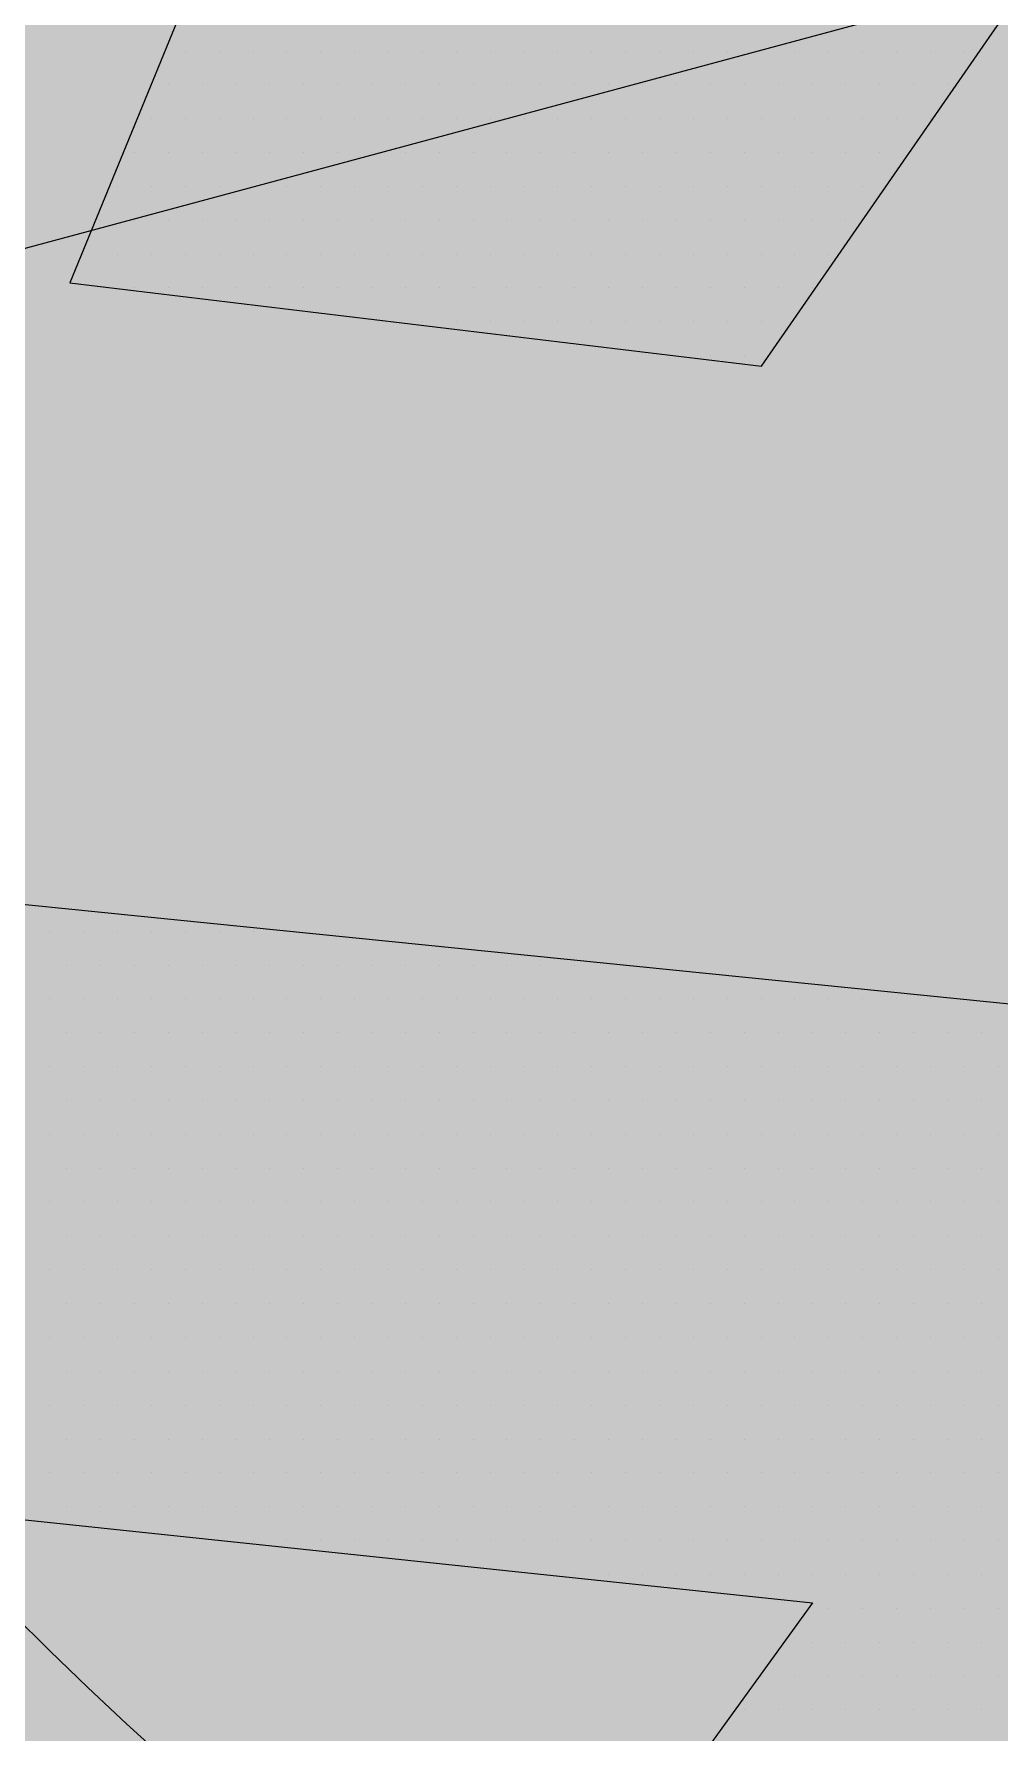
# Paper-space layout 'Layout1' of a CAD drawing. Extents: x -43 to 2298, y -18 to 768.
# Drawn here: x 135.683 to 137.251, y 257.531 to 260.292 of the extents above; entities that cross this region are included whole.
import ezdxf

# ---------------------------------------------------------------- set-up
doc = ezdxf.new("R2010")
doc.units = 0
doc.header["$LTSCALE"] = 2
doc.linetypes.add('CACHEX2', pattern=[0.75, 0.5, -0.25])
doc.layers.add('CARTOUCHE', color=7, linetype='Continuous')
doc.layers.add('LOGO', color=7, linetype='Continuous')

# ---------------------------------------------------------------- blocks, each defined once
blk = doc.blocks.new('A$C715108E3')
at = {"layer": 'LOGO', "color": 131}
for p, q in [((-16.8185, -16.2673), (-16.8185, -16.2673)), ((-16.7626, -16.2673), (-16.7626, -16.2673)), ((-16.6712, -16.2673), (-16.6712, -16.2673)), ((-16.5793, -16.2673), (-16.5793, -16.2673)), ((-16.4873, -16.2673), (-16.4873, -16.2673)), ((-16.3953, -16.2673), (-16.3953, -16.2673)), ((-16.304, -16.2673), (-16.304, -16.2673)), ((-16.212, -16.2673), (-16.212, -16.2673)), ((-16.1203, -16.2673), (-16.1203, -16.2673)), ((-16.0287, -16.2673), (-16.0287, -16.2673)), ((-15.9369, -16.2673), (-15.9369, -16.2673)), ((-15.845, -16.2673), (-15.845, -16.2673)), ((-15.754, -16.2673), (-15.754, -16.2673)), ((-15.6619, -16.2673), (-15.6619, -16.2673)), ((-15.5699, -16.2673), (-15.5699, -16.2673)), ((-15.4786, -16.2673), (-15.4786, -16.2673)), ((-15.3866, -16.2673), (-15.3866, -16.2673)), ((-15.2948, -16.2673), (-15.2948, -16.2673)), ((-15.203, -16.2673), (-15.203, -16.2673)), ((-15.1117, -16.2673), (-15.1117, -16.2673)), ((-15.0197, -16.2673), (-15.0197, -16.2673)), ((-14.9278, -16.2673), (-14.9278, -16.2673)), ((-14.8364, -16.2673), (-14.8364, -16.2673)), ((-14.7444, -16.2673), (-14.7444, -16.2673)), ((-14.6527, -16.2673), (-14.6527, -16.2673)), ((-16.8559, -16.3587), (-16.8559, -16.3587)), ((-16.8087, -16.3587), (-16.8087, -16.3587)), ((-16.7169, -16.3587), (-16.7169, -16.3587)), ((-16.6249, -16.3587), (-16.6249, -16.3587)), ((-16.5336, -16.3587), (-16.5336, -16.3587)), ((-16.4418, -16.3587), (-16.4418, -16.3587)), ((-16.3497, -16.3587), (-16.3497, -16.3587)), ((-16.2577, -16.3587), (-16.2577, -16.3587)), ((-16.1666, -16.3587), (-16.1666, -16.3587)), ((-16.0744, -16.3587), (-16.0744, -16.3587)), ((-15.9828, -16.3587), (-15.9828, -16.3587)), ((-15.8915, -16.3587), (-15.8915, -16.3587)), ((-15.7995, -16.3587), (-15.7995, -16.3587)), ((-15.7075, -16.3587), (-15.7075, -16.3587)), ((-15.616, -16.3587), (-15.616, -16.3587)), ((-15.5242, -16.3587), (-15.5242, -16.3587)), ((-15.4324, -16.3587), (-15.4324, -16.3587)), ((-15.3409, -16.3587), (-15.3409, -16.3587)), ((-15.2491, -16.3587), (-15.2491, -16.3587)), ((-15.1572, -16.3587), (-15.1572, -16.3587)), ((-15.0652, -16.3587), (-15.0652, -16.3587)), ((-14.9739, -16.3587), (-14.9739, -16.3587)), ((-14.8819, -16.3587), (-14.8819, -16.3587)), ((-14.7903, -16.3587), (-14.7903, -16.3587)), ((-14.6988, -16.3587), (-14.6988, -16.3587)), ((-16.8936, -16.45), (-16.8936, -16.45)), ((-16.8544, -16.45), (-16.8544, -16.45)), ((-16.7626, -16.45), (-16.7626, -16.45)), ((-16.6712, -16.45), (-16.6712, -16.45)), ((-16.5793, -16.45), (-16.5793, -16.45)), ((-16.4873, -16.45), (-16.4873, -16.45)), ((-16.3953, -16.45), (-16.3953, -16.45)), ((-16.304, -16.45), (-16.304, -16.45)), ((-16.212, -16.45), (-16.212, -16.45)), ((-16.1203, -16.45), (-16.1203, -16.45)), ((-16.0287, -16.45), (-16.0287, -16.45)), ((-15.9369, -16.45), (-15.9369, -16.45)), ((-15.845, -16.45), (-15.845, -16.45)), ((-15.754, -16.45), (-15.754, -16.45)), ((-15.6619, -16.45), (-15.6619, -16.45)), ((-15.5699, -16.45), (-15.5699, -16.45)), ((-15.4786, -16.45), (-15.4786, -16.45)), ((-15.3866, -16.45), (-15.3866, -16.45)), ((-15.2948, -16.45), (-15.2948, -16.45)), ((-15.203, -16.45), (-15.203, -16.45)), ((-15.1117, -16.45), (-15.1117, -16.45)), ((-15.0197, -16.45), (-15.0197, -16.45)), ((-14.9278, -16.45), (-14.9278, -16.45)), ((-14.8364, -16.45), (-14.8364, -16.45)), ((-14.7444, -16.45), (-14.7444, -16.45)), ((-16.9313, -16.5424), (-16.9313, -16.5424)), ((-16.9002, -16.5424), (-16.9002, -16.5424)), ((-16.8087, -16.5424), (-16.8087, -16.5424)), ((-16.7169, -16.5424), (-16.7169, -16.5424)), ((-16.6249, -16.5424), (-16.6249, -16.5424)), ((-16.5336, -16.5424), (-16.5336, -16.5424)), ((-16.4418, -16.5424), (-16.4418, -16.5424)), ((-16.3497, -16.5424), (-16.3497, -16.5424)), ((-16.2577, -16.5424), (-16.2577, -16.5424)), ((-16.1666, -16.5424), (-16.1666, -16.5424)), ((-16.0744, -16.5424), (-16.0744, -16.5424)), ((-15.9828, -16.5424), (-15.9828, -16.5424)), ((-15.8915, -16.5424), (-15.8915, -16.5424)), ((-15.7995, -16.5424), (-15.7995, -16.5424)), ((-15.7075, -16.5424), (-15.7075, -16.5424)), ((-15.616, -16.5424), (-15.616, -16.5424)), ((-15.5242, -16.5424), (-15.5242, -16.5424)), ((-15.4324, -16.5424), (-15.4324, -16.5424)), ((-15.3409, -16.5424), (-15.3409, -16.5424)), ((-15.2491, -16.5424), (-15.2491, -16.5424)), ((-15.1572, -16.5424), (-15.1572, -16.5424)), ((-15.0652, -16.5424), (-15.0652, -16.5424)), ((-14.9739, -16.5424), (-14.9739, -16.5424)), ((-14.8819, -16.5424), (-14.8819, -16.5424)), ((-16.9691, -16.6339), (-16.9691, -16.6339)), ((-16.9463, -16.6339), (-16.9463, -16.6339)), ((-16.8544, -16.6339), (-16.8544, -16.6339)), ((-16.7626, -16.6339), (-16.7626, -16.6339)), ((-16.6712, -16.6339), (-16.6712, -16.6339)), ((-16.5793, -16.6339), (-16.5793, -16.6339)), ((-16.4873, -16.6339), (-16.4873, -16.6339)), ((-16.3953, -16.6339), (-16.3953, -16.6339)), ((-16.304, -16.6339), (-16.304, -16.6339)), ((-16.212, -16.6339), (-16.212, -16.6339)), ((-16.1203, -16.6339), (-16.1203, -16.6339)), ((-16.0287, -16.6339), (-16.0287, -16.6339)), ((-15.9369, -16.6339), (-15.9369, -16.6339)), ((-15.845, -16.6339), (-15.845, -16.6339)), ((-15.754, -16.6339), (-15.754, -16.6339)), ((-15.6619, -16.6339), (-15.6619, -16.6339)), ((-15.5699, -16.6339), (-15.5699, -16.6339)), ((-15.4786, -16.6339), (-15.4786, -16.6339)), ((-15.3866, -16.6339), (-15.3866, -16.6339)), ((-15.2948, -16.6339), (-15.2948, -16.6339)), ((-15.203, -16.6339), (-15.203, -16.6339)), ((-15.1117, -16.6339), (-15.1117, -16.6339)), ((-15.0197, -16.6339), (-15.0197, -16.6339)), ((-14.9278, -16.6339), (-14.9278, -16.6339)), ((-17.0068, -16.7251), (-17.0068, -16.7251)), ((-16.992, -16.7251), (-16.992, -16.7251)), ((-16.9002, -16.7251), (-16.9002, -16.7251)), ((-16.8087, -16.7251), (-16.8087, -16.7251)), ((-16.7169, -16.7251), (-16.7169, -16.7251)), ((-16.6249, -16.7251), (-16.6249, -16.7251)), ((-16.5336, -16.7251), (-16.5336, -16.7251)), ((-16.4418, -16.7251), (-16.4418, -16.7251)), ((-16.3497, -16.7251), (-16.3497, -16.7251)), ((-16.2577, -16.7251), (-16.2577, -16.7251)), ((-16.1666, -16.7251), (-16.1666, -16.7251)), ((-16.0744, -16.7251), (-16.0744, -16.7251)), ((-15.9828, -16.7251), (-15.9828, -16.7251)), ((-15.8915, -16.7251), (-15.8915, -16.7251)), ((-15.7995, -16.7251), (-15.7995, -16.7251)), ((-15.7075, -16.7251), (-15.7075, -16.7251)), ((-15.616, -16.7251), (-15.616, -16.7251)), ((-15.5242, -16.7251), (-15.5242, -16.7251)), ((-15.4324, -16.7251), (-15.4324, -16.7251)), ((-15.3409, -16.7251), (-15.3409, -16.7251)), ((-15.2491, -16.7251), (-15.2491, -16.7251)), ((-15.1572, -16.7251), (-15.1572, -16.7251)), ((-15.0652, -16.7251), (-15.0652, -16.7251)), ((-14.9739, -16.7251), (-14.9739, -16.7251)), ((-17.0441, -16.8175), (-17.0441, -16.8175)), ((-17.0377, -16.8175), (-17.0377, -16.8175)), ((-16.9463, -16.8175), (-16.9463, -16.8175)), ((-16.8544, -16.8175), (-16.8544, -16.8175)), ((-16.7626, -16.8175), (-16.7626, -16.8175)), ((-16.6712, -16.8175), (-16.6712, -16.8175)), ((-16.5793, -16.8175), (-16.5793, -16.8175)), ((-16.4873, -16.8175), (-16.4873, -16.8175)), ((-16.3953, -16.8175), (-16.3953, -16.8175)), ((-16.304, -16.8175), (-16.304, -16.8175)), ((-16.212, -16.8175), (-16.212, -16.8175)), ((-16.1203, -16.8175), (-16.1203, -16.8175)), ((-16.0287, -16.8175), (-16.0287, -16.8175)), ((-15.9369, -16.8175), (-15.9369, -16.8175)), ((-15.845, -16.8175), (-15.845, -16.8175)), ((-15.754, -16.8175), (-15.754, -16.8175)), ((-15.6619, -16.8175), (-15.6619, -16.8175)), ((-15.5699, -16.8175), (-15.5699, -16.8175)), ((-15.4786, -16.8175), (-15.4786, -16.8175)), ((-15.3866, -16.8175), (-15.3866, -16.8175)), ((-15.2948, -16.8175), (-15.2948, -16.8175)), ((-15.203, -16.8175), (-15.203, -16.8175)), ((-15.1117, -16.8175), (-15.1117, -16.8175)), ((-15.0197, -16.8175), (-15.0197, -16.8175)), ((-16.9579, -16.909), (-16.9579, -16.909)), ((-16.9002, -16.909), (-16.9002, -16.909)), ((-16.8087, -16.909), (-16.8087, -16.909)), ((-16.7169, -16.909), (-16.7169, -16.909)), ((-16.6249, -16.909), (-16.6249, -16.909)), ((-16.5336, -16.909), (-16.5336, -16.909)), ((-16.4418, -16.909), (-16.4418, -16.909)), ((-16.3497, -16.909), (-16.3497, -16.909)), ((-16.2577, -16.909), (-16.2577, -16.909)), ((-16.1666, -16.909), (-16.1666, -16.909)), ((-16.0744, -16.909), (-16.0744, -16.909)), ((-15.9828, -16.909), (-15.9828, -16.909)), ((-15.8915, -16.909), (-15.8915, -16.909)), ((-15.7995, -16.909), (-15.7995, -16.909)), ((-15.7075, -16.909), (-15.7075, -16.909)), ((-15.616, -16.909), (-15.616, -16.909)), ((-15.5242, -16.909), (-15.5242, -16.909)), ((-15.4324, -16.909), (-15.4324, -16.909)), ((-15.3409, -16.909), (-15.3409, -16.909)), ((-15.2491, -16.909), (-15.2491, -16.909)), ((-15.1572, -16.909), (-15.1572, -16.909)), ((-15.0652, -16.909), (-15.0652, -16.909)), ((-16.1981, -17.0003), (-16.1981, -17.0003)), ((-16.1203, -17.0003), (-16.1203, -17.0003)), ((-16.0287, -17.0003), (-16.0287, -17.0003)), ((-15.9369, -17.0003), (-15.9369, -17.0003)), ((-15.845, -17.0003), (-15.845, -17.0003)), ((-15.754, -17.0003), (-15.754, -17.0003)), ((-15.6619, -17.0003), (-15.6619, -17.0003)), ((-15.5699, -17.0003), (-15.5699, -17.0003)), ((-15.4786, -17.0003), (-15.4786, -17.0003)), ((-15.3866, -17.0003), (-15.3866, -17.0003)), ((-15.2948, -17.0003), (-15.2948, -17.0003)), ((-15.203, -17.0003), (-15.203, -17.0003)), ((-15.4383, -17.0928), (-15.4383, -17.0928)), ((-15.4324, -17.0928), (-15.4324, -17.0928)), ((-15.3409, -17.0928), (-15.3409, -17.0928)), ((-15.2491, -17.0928), (-15.2491, -17.0928)), ((-17.1296, -18.6525), (-17.1296, -18.6525)), ((-17.0377, -18.6525), (-17.0377, -18.6525)), ((-16.9463, -18.6525), (-16.9463, -18.6525)), ((-16.8544, -18.6525), (-16.8544, -18.6525)), ((-16.7626, -18.6525), (-16.7626, -18.6525)), ((-16.6712, -18.6525), (-16.6712, -18.6525)), ((-16.5793, -18.6525), (-16.5793, -18.6525)), ((-17.0838, -18.7438), (-17.0838, -18.7438)), ((-16.992, -18.7438), (-16.992, -18.7438)), ((-16.9002, -18.7438), (-16.9002, -18.7438)), ((-16.8087, -18.7438), (-16.8087, -18.7438)), ((-16.7169, -18.7438), (-16.7169, -18.7438)), ((-16.6249, -18.7438), (-16.6249, -18.7438)), ((-16.5336, -18.7438), (-16.5336, -18.7438)), ((-16.4418, -18.7438), (-16.4418, -18.7438)), ((-16.3497, -18.7438), (-16.3497, -18.7438)), ((-16.2577, -18.7438), (-16.2577, -18.7438)), ((-16.1666, -18.7438), (-16.1666, -18.7438)), ((-16.0744, -18.7438), (-16.0744, -18.7438)), ((-15.9828, -18.7438), (-15.9828, -18.7438)), ((-15.8915, -18.7438), (-15.8915, -18.7438)), ((-15.7995, -18.7438), (-15.7995, -18.7438)), ((-15.7075, -18.7438), (-15.7075, -18.7438)), ((-15.616, -18.7438), (-15.616, -18.7438)), ((-17.1296, -18.835), (-17.1296, -18.835)), ((-17.0377, -18.835), (-17.0377, -18.835)), ((-16.9463, -18.835), (-16.9463, -18.835)), ((-16.8544, -18.835), (-16.8544, -18.835)), ((-16.7626, -18.835), (-16.7626, -18.835)), ((-16.6712, -18.835), (-16.6712, -18.835)), ((-16.5793, -18.835), (-16.5793, -18.835)), ((-16.4873, -18.835), (-16.4873, -18.835)), ((-16.3953, -18.835), (-16.3953, -18.835)), ((-16.304, -18.835), (-16.304, -18.835)), ((-16.212, -18.835), (-16.212, -18.835)), ((-16.1203, -18.835), (-16.1203, -18.835)), ((-16.0287, -18.835), (-16.0287, -18.835)), ((-15.9369, -18.835), (-15.9369, -18.835)), ((-15.845, -18.835), (-15.845, -18.835)), ((-15.754, -18.835), (-15.754, -18.835)), ((-15.6619, -18.835), (-15.6619, -18.835)), ((-15.5699, -18.835), (-15.5699, -18.835)), ((-15.4786, -18.835), (-15.4786, -18.835)), ((-15.3866, -18.835), (-15.3866, -18.835)), ((-15.2948, -18.835), (-15.2948, -18.835)), ((-15.203, -18.835), (-15.203, -18.835)), ((-15.1117, -18.835), (-15.1117, -18.835)), ((-15.0197, -18.835), (-15.0197, -18.835)), ((-14.9278, -18.835), (-14.9278, -18.835)), ((-14.8364, -18.835), (-14.8364, -18.835)), ((-14.7444, -18.835), (-14.7444, -18.835)), ((-17.0838, -18.9276), (-17.0838, -18.9276)), ((-16.992, -18.9276), (-16.992, -18.9276)), ((-16.9002, -18.9276), (-16.9002, -18.9276)), ((-16.8087, -18.9276), (-16.8087, -18.9276)), ((-16.7169, -18.9276), (-16.7169, -18.9276)), ((-16.6249, -18.9276), (-16.6249, -18.9276)), ((-16.5336, -18.9276), (-16.5336, -18.9276)), ((-16.4418, -18.9276), (-16.4418, -18.9276)), ((-16.3497, -18.9276), (-16.3497, -18.9276)), ((-16.2577, -18.9276), (-16.2577, -18.9276)), ((-16.1666, -18.9276), (-16.1666, -18.9276)), ((-16.0744, -18.9276), (-16.0744, -18.9276)), ((-15.9828, -18.9276), (-15.9828, -18.9276)), ((-15.8915, -18.9276), (-15.8915, -18.9276)), ((-15.7995, -18.9276), (-15.7995, -18.9276)), ((-15.7075, -18.9276), (-15.7075, -18.9276)), ((-15.616, -18.9276), (-15.616, -18.9276)), ((-15.5242, -18.9276), (-15.5242, -18.9276)), ((-15.4324, -18.9276), (-15.4324, -18.9276)), ((-15.3409, -18.9276), (-15.3409, -18.9276)), ((-15.2491, -18.9276), (-15.2491, -18.9276)), ((-15.1572, -18.9276), (-15.1572, -18.9276)), ((-15.0652, -18.9276), (-15.0652, -18.9276)), ((-14.9739, -18.9276), (-14.9739, -18.9276)), ((-14.8819, -18.9276), (-14.8819, -18.9276)), ((-14.7903, -18.9276), (-14.7903, -18.9276)), ((-14.6988, -18.9276), (-14.6988, -18.9276)), ((-14.607, -18.9276), (-14.607, -18.9276)), ((-17.1296, -19.0189), (-17.1296, -19.0189)), ((-17.0377, -19.0189), (-17.0377, -19.0189)), ((-16.9463, -19.0189), (-16.9463, -19.0189)), ((-16.8544, -19.0189), (-16.8544, -19.0189)), ((-16.7626, -19.0189), (-16.7626, -19.0189)), ((-16.6712, -19.0189), (-16.6712, -19.0189)), ((-16.5793, -19.0189), (-16.5793, -19.0189)), ((-16.4873, -19.0189), (-16.4873, -19.0189)), ((-16.3953, -19.0189), (-16.3953, -19.0189)), ((-16.304, -19.0189), (-16.304, -19.0189)), ((-16.212, -19.0189), (-16.212, -19.0189)), ((-16.1203, -19.0189), (-16.1203, -19.0189)), ((-16.0287, -19.0189), (-16.0287, -19.0189)), ((-15.9369, -19.0189), (-15.9369, -19.0189)), ((-15.845, -19.0189), (-15.845, -19.0189)), ((-15.754, -19.0189), (-15.754, -19.0189)), ((-15.6619, -19.0189), (-15.6619, -19.0189)), ((-15.5699, -19.0189), (-15.5699, -19.0189)), ((-15.4786, -19.0189), (-15.4786, -19.0189)), ((-15.3866, -19.0189), (-15.3866, -19.0189)), ((-15.2948, -19.0189), (-15.2948, -19.0189)), ((-15.203, -19.0189), (-15.203, -19.0189)), ((-15.1117, -19.0189), (-15.1117, -19.0189)), ((-15.0197, -19.0189), (-15.0197, -19.0189)), ((-14.9278, -19.0189), (-14.9278, -19.0189)), ((-14.8364, -19.0189), (-14.8364, -19.0189)), ((-14.7444, -19.0189), (-14.7444, -19.0189)), ((-14.6527, -19.0189), (-14.6527, -19.0189)), ((-14.5611, -19.0189), (-14.5611, -19.0189)), ((-17.0838, -19.1101), (-17.0838, -19.1101)), ((-16.992, -19.1101), (-16.992, -19.1101)), ((-16.9002, -19.1101), (-16.9002, -19.1101)), ((-16.8087, -19.1101), (-16.8087, -19.1101)), ((-16.7169, -19.1101), (-16.7169, -19.1101)), ((-16.6249, -19.1101), (-16.6249, -19.1101)), ((-16.5336, -19.1101), (-16.5336, -19.1101)), ((-16.4418, -19.1101), (-16.4418, -19.1101)), ((-16.3497, -19.1101), (-16.3497, -19.1101)), ((-16.2577, -19.1101), (-16.2577, -19.1101)), ((-16.1666, -19.1101), (-16.1666, -19.1101)), ((-16.0744, -19.1101), (-16.0744, -19.1101)), ((-15.9828, -19.1101), (-15.9828, -19.1101)), ((-15.8915, -19.1101), (-15.8915, -19.1101)), ((-15.7995, -19.1101), (-15.7995, -19.1101)), ((-15.7075, -19.1101), (-15.7075, -19.1101)), ((-15.616, -19.1101), (-15.616, -19.1101)), ((-15.5242, -19.1101), (-15.5242, -19.1101)), ((-15.4324, -19.1101), (-15.4324, -19.1101)), ((-15.3409, -19.1101), (-15.3409, -19.1101)), ((-15.2491, -19.1101), (-15.2491, -19.1101)), ((-15.1572, -19.1101), (-15.1572, -19.1101)), ((-15.0652, -19.1101), (-15.0652, -19.1101)), ((-14.9739, -19.1101), (-14.9739, -19.1101)), ((-14.8819, -19.1101), (-14.8819, -19.1101)), ((-14.7903, -19.1101), (-14.7903, -19.1101)), ((-14.6988, -19.1101), (-14.6988, -19.1101)), ((-14.607, -19.1101), (-14.607, -19.1101)), ((-17.1296, -19.2027), (-17.1296, -19.2027)), ((-17.0377, -19.2027), (-17.0377, -19.2027)), ((-16.9463, -19.2027), (-16.9463, -19.2027)), ((-16.8544, -19.2027), (-16.8544, -19.2027)), ((-16.7626, -19.2027), (-16.7626, -19.2027)), ((-16.6712, -19.2027), (-16.6712, -19.2027)), ((-16.5793, -19.2027), (-16.5793, -19.2027)), ((-16.4873, -19.2027), (-16.4873, -19.2027)), ((-16.3953, -19.2027), (-16.3953, -19.2027)), ((-16.304, -19.2027), (-16.304, -19.2027)), ((-16.212, -19.2027), (-16.212, -19.2027)), ((-16.1203, -19.2027), (-16.1203, -19.2027)), ((-16.0287, -19.2027), (-16.0287, -19.2027)), ((-15.9369, -19.2027), (-15.9369, -19.2027)), ((-15.845, -19.2027), (-15.845, -19.2027)), ((-15.754, -19.2027), (-15.754, -19.2027)), ((-15.6619, -19.2027), (-15.6619, -19.2027)), ((-15.5699, -19.2027), (-15.5699, -19.2027)), ((-15.4786, -19.2027), (-15.4786, -19.2027)), ((-15.3866, -19.2027), (-15.3866, -19.2027)), ((-15.2948, -19.2027), (-15.2948, -19.2027)), ((-15.203, -19.2027), (-15.203, -19.2027)), ((-15.1117, -19.2027), (-15.1117, -19.2027)), ((-15.0197, -19.2027), (-15.0197, -19.2027)), ((-14.9278, -19.2027), (-14.9278, -19.2027)), ((-14.8364, -19.2027), (-14.8364, -19.2027)), ((-14.7444, -19.2027), (-14.7444, -19.2027)), ((-14.6527, -19.2027), (-14.6527, -19.2027)), ((-14.5611, -19.2027), (-14.5611, -19.2027)), ((-17.0838, -19.294), (-17.0838, -19.294)), ((-16.992, -19.294), (-16.992, -19.294)), ((-16.9002, -19.294), (-16.9002, -19.294)), ((-16.8087, -19.294), (-16.8087, -19.294)), ((-16.7169, -19.294), (-16.7169, -19.294)), ((-16.6249, -19.294), (-16.6249, -19.294)), ((-16.5336, -19.294), (-16.5336, -19.294)), ((-16.4418, -19.294), (-16.4418, -19.294)), ((-16.3497, -19.294), (-16.3497, -19.294)), ((-16.2577, -19.294), (-16.2577, -19.294)), ((-16.1666, -19.294), (-16.1666, -19.294)), ((-16.0744, -19.294), (-16.0744, -19.294)), ((-15.9828, -19.294), (-15.9828, -19.294)), ((-15.8915, -19.294), (-15.8915, -19.294)), ((-15.7995, -19.294), (-15.7995, -19.294)), ((-15.7075, -19.294), (-15.7075, -19.294)), ((-15.616, -19.294), (-15.616, -19.294)), ((-15.5242, -19.294), (-15.5242, -19.294)), ((-15.4324, -19.294), (-15.4324, -19.294)), ((-15.3409, -19.294), (-15.3409, -19.294)), ((-15.2491, -19.294), (-15.2491, -19.294)), ((-15.1572, -19.294), (-15.1572, -19.294)), ((-15.0652, -19.294), (-15.0652, -19.294)), ((-14.9739, -19.294), (-14.9739, -19.294)), ((-14.8819, -19.294), (-14.8819, -19.294)), ((-14.7903, -19.294), (-14.7903, -19.294)), ((-14.6988, -19.294), (-14.6988, -19.294)), ((-14.607, -19.294), (-14.607, -19.294)), ((-17.1296, -19.3855), (-17.1296, -19.3855)), ((-17.0377, -19.3855), (-17.0377, -19.3855)), ((-16.9463, -19.3855), (-16.9463, -19.3855)), ((-16.8544, -19.3855), (-16.8544, -19.3855)), ((-16.7626, -19.3855), (-16.7626, -19.3855)), ((-16.6712, -19.3855), (-16.6712, -19.3855)), ((-16.5793, -19.3855), (-16.5793, -19.3855)), ((-16.4873, -19.3855), (-16.4873, -19.3855)), ((-16.3953, -19.3855), (-16.3953, -19.3855)), ((-16.304, -19.3855), (-16.304, -19.3855)), ((-16.212, -19.3855), (-16.212, -19.3855)), ((-16.1203, -19.3855), (-16.1203, -19.3855)), ((-16.0287, -19.3855), (-16.0287, -19.3855)), ((-15.9369, -19.3855), (-15.9369, -19.3855)), ((-15.845, -19.3855), (-15.845, -19.3855)), ((-15.754, -19.3855), (-15.754, -19.3855)), ((-15.6619, -19.3855), (-15.6619, -19.3855)), ((-15.5699, -19.3855), (-15.5699, -19.3855)), ((-15.4786, -19.3855), (-15.4786, -19.3855)), ((-15.3866, -19.3855), (-15.3866, -19.3855)), ((-15.2948, -19.3855), (-15.2948, -19.3855)), ((-15.203, -19.3855), (-15.203, -19.3855)), ((-15.1117, -19.3855), (-15.1117, -19.3855)), ((-15.0197, -19.3855), (-15.0197, -19.3855)), ((-14.9278, -19.3855), (-14.9278, -19.3855)), ((-14.8364, -19.3855), (-14.8364, -19.3855)), ((-14.7444, -19.3855), (-14.7444, -19.3855)), ((-14.6527, -19.3855), (-14.6527, -19.3855)), ((-14.5611, -19.3855), (-14.5611, -19.3855)), ((-17.0838, -19.4779), (-17.0838, -19.4779)), ((-16.992, -19.4779), (-16.992, -19.4779)), ((-16.9002, -19.4779), (-16.9002, -19.4779)), ((-16.8087, -19.4779), (-16.8087, -19.4779)), ((-16.7169, -19.4779), (-16.7169, -19.4779)), ((-16.6249, -19.4779), (-16.6249, -19.4779)), ((-16.5336, -19.4779), (-16.5336, -19.4779)), ((-16.4418, -19.4779), (-16.4418, -19.4779)), ((-16.3497, -19.4779), (-16.3497, -19.4779)), ((-16.2577, -19.4779), (-16.2577, -19.4779)), ((-16.1666, -19.4779), (-16.1666, -19.4779)), ((-16.0744, -19.4779), (-16.0744, -19.4779)), ((-15.9828, -19.4779), (-15.9828, -19.4779)), ((-15.8915, -19.4779), (-15.8915, -19.4779)), ((-15.7995, -19.4779), (-15.7995, -19.4779)), ((-15.7075, -19.4779), (-15.7075, -19.4779)), ((-15.616, -19.4779), (-15.616, -19.4779)), ((-15.5242, -19.4779), (-15.5242, -19.4779)), ((-15.4324, -19.4779), (-15.4324, -19.4779)), ((-15.3409, -19.4779), (-15.3409, -19.4779)), ((-15.2491, -19.4779), (-15.2491, -19.4779)), ((-15.1572, -19.4779), (-15.1572, -19.4779)), ((-15.0652, -19.4779), (-15.0652, -19.4779)), ((-14.9739, -19.4779), (-14.9739, -19.4779)), ((-14.8819, -19.4779), (-14.8819, -19.4779)), ((-14.7903, -19.4779), (-14.7903, -19.4779)), ((-14.6988, -19.4779), (-14.6988, -19.4779)), ((-14.607, -19.4779), (-14.607, -19.4779)), ((-17.1296, -19.5693), (-17.1296, -19.5693)), ((-17.0377, -19.5693), (-17.0377, -19.5693)), ((-16.9463, -19.5693), (-16.9463, -19.5693)), ((-16.8544, -19.5693), (-16.8544, -19.5693)), ((-16.7626, -19.5693), (-16.7626, -19.5693)), ((-16.6712, -19.5693), (-16.6712, -19.5693)), ((-16.5793, -19.5693), (-16.5793, -19.5693)), ((-16.4873, -19.5693), (-16.4873, -19.5693)), ((-16.3953, -19.5693), (-16.3953, -19.5693)), ((-16.304, -19.5693), (-16.304, -19.5693)), ((-16.212, -19.5693), (-16.212, -19.5693)), ((-16.1203, -19.5693), (-16.1203, -19.5693)), ((-16.0287, -19.5693), (-16.0287, -19.5693)), ((-15.9369, -19.5693), (-15.9369, -19.5693)), ((-15.845, -19.5693), (-15.845, -19.5693)), ((-15.754, -19.5693), (-15.754, -19.5693)), ((-15.6619, -19.5693), (-15.6619, -19.5693)), ((-15.5699, -19.5693), (-15.5699, -19.5693)), ((-15.4786, -19.5693), (-15.4786, -19.5693)), ((-15.3866, -19.5693), (-15.3866, -19.5693)), ((-15.2948, -19.5693), (-15.2948, -19.5693)), ((-15.203, -19.5693), (-15.203, -19.5693)), ((-15.1117, -19.5693), (-15.1117, -19.5693)), ((-15.0197, -19.5693), (-15.0197, -19.5693)), ((-14.9278, -19.5693), (-14.9278, -19.5693)), ((-14.8364, -19.5693), (-14.8364, -19.5693)), ((-14.7444, -19.5693), (-14.7444, -19.5693)), ((-14.6527, -19.5693), (-14.6527, -19.5693)), ((-14.5611, -19.5693), (-14.5611, -19.5693)), ((-17.0838, -19.6606), (-17.0838, -19.6606)), ((-16.992, -19.6606), (-16.992, -19.6606)), ((-16.9002, -19.6606), (-16.9002, -19.6606)), ((-16.8087, -19.6606), (-16.8087, -19.6606)), ((-16.7169, -19.6606), (-16.7169, -19.6606)), ((-16.6249, -19.6606), (-16.6249, -19.6606)), ((-16.5336, -19.6606), (-16.5336, -19.6606)), ((-16.4418, -19.6606), (-16.4418, -19.6606)), ((-16.3497, -19.6606), (-16.3497, -19.6606)), ((-16.2577, -19.6606), (-16.2577, -19.6606)), ((-16.1666, -19.6606), (-16.1666, -19.6606)), ((-16.0744, -19.6606), (-16.0744, -19.6606)), ((-15.9828, -19.6606), (-15.9828, -19.6606)), ((-15.8915, -19.6606), (-15.8915, -19.6606)), ((-15.7995, -19.6606), (-15.7995, -19.6606)), ((-15.7075, -19.6606), (-15.7075, -19.6606)), ((-15.616, -19.6606), (-15.616, -19.6606)), ((-15.5242, -19.6606), (-15.5242, -19.6606)), ((-15.4324, -19.6606), (-15.4324, -19.6606)), ((-15.3409, -19.6606), (-15.3409, -19.6606)), ((-15.2491, -19.6606), (-15.2491, -19.6606)), ((-15.1572, -19.6606), (-15.1572, -19.6606)), ((-15.0652, -19.6606), (-15.0652, -19.6606)), ((-14.9739, -19.6606), (-14.9739, -19.6606)), ((-14.8819, -19.6606), (-14.8819, -19.6606)), ((-14.7903, -19.6606), (-14.7903, -19.6606)), ((-14.6988, -19.6606), (-14.6988, -19.6606)), ((-14.607, -19.6606), (-14.607, -19.6606)), ((-17.1296, -19.753), (-17.1296, -19.753)), ((-17.0377, -19.753), (-17.0377, -19.753)), ((-16.9463, -19.753), (-16.9463, -19.753)), ((-16.8544, -19.753), (-16.8544, -19.753)), ((-16.7626, -19.753), (-16.7626, -19.753)), ((-16.6712, -19.753), (-16.6712, -19.753)), ((-16.5793, -19.753), (-16.5793, -19.753)), ((-16.4873, -19.753), (-16.4873, -19.753)), ((-16.3953, -19.753), (-16.3953, -19.753)), ((-16.304, -19.753), (-16.304, -19.753)), ((-16.212, -19.753), (-16.212, -19.753)), ((-16.1203, -19.753), (-16.1203, -19.753)), ((-16.0287, -19.753), (-16.0287, -19.753)), ((-15.9369, -19.753), (-15.9369, -19.753)), ((-15.845, -19.753), (-15.845, -19.753)), ((-15.754, -19.753), (-15.754, -19.753)), ((-15.6619, -19.753), (-15.6619, -19.753)), ((-15.5699, -19.753), (-15.5699, -19.753)), ((-15.4786, -19.753), (-15.4786, -19.753)), ((-15.3866, -19.753), (-15.3866, -19.753)), ((-15.2948, -19.753), (-15.2948, -19.753)), ((-15.203, -19.753), (-15.203, -19.753)), ((-15.1117, -19.753), (-15.1117, -19.753)), ((-15.0197, -19.753), (-15.0197, -19.753)), ((-14.9278, -19.753), (-14.9278, -19.753)), ((-14.8364, -19.753), (-14.8364, -19.753)), ((-14.7444, -19.753), (-14.7444, -19.753)), ((-14.6527, -19.753), (-14.6527, -19.753)), ((-14.5611, -19.753), (-14.5611, -19.753)), ((-17.0838, -19.8444), (-17.0838, -19.8444)), ((-16.992, -19.8444), (-16.992, -19.8444)), ((-16.9002, -19.8444), (-16.9002, -19.8444)), ((-16.8087, -19.8444), (-16.8087, -19.8444)), ((-16.7169, -19.8444), (-16.7169, -19.8444)), ((-16.6249, -19.8444), (-16.6249, -19.8444)), ((-16.5336, -19.8444), (-16.5336, -19.8444)), ((-16.4418, -19.8444), (-16.4418, -19.8444)), ((-16.3497, -19.8444), (-16.3497, -19.8444)), ((-16.2577, -19.8444), (-16.2577, -19.8444)), ((-16.1666, -19.8444), (-16.1666, -19.8444)), ((-16.0744, -19.8444), (-16.0744, -19.8444)), ((-15.9828, -19.8444), (-15.9828, -19.8444)), ((-15.8915, -19.8444), (-15.8915, -19.8444)), ((-15.7995, -19.8444), (-15.7995, -19.8444)), ((-15.7075, -19.8444), (-15.7075, -19.8444)), ((-15.616, -19.8444), (-15.616, -19.8444)), ((-15.5242, -19.8444), (-15.5242, -19.8444)), ((-15.4324, -19.8444), (-15.4324, -19.8444)), ((-15.3409, -19.8444), (-15.3409, -19.8444)), ((-15.2491, -19.8444), (-15.2491, -19.8444)), ((-15.1572, -19.8444), (-15.1572, -19.8444)), ((-15.0652, -19.8444), (-15.0652, -19.8444)), ((-14.9739, -19.8444), (-14.9739, -19.8444)), ((-14.8819, -19.8444), (-14.8819, -19.8444)), ((-14.7903, -19.8444), (-14.7903, -19.8444)), ((-14.6988, -19.8444), (-14.6988, -19.8444)), ((-14.607, -19.8444), (-14.607, -19.8444)), ((-17.1296, -19.9357), (-17.1296, -19.9357)), ((-17.0377, -19.9357), (-17.0377, -19.9357)), ((-16.9463, -19.9357), (-16.9463, -19.9357)), ((-16.8544, -19.9357), (-16.8544, -19.9357)), ((-16.7626, -19.9357), (-16.7626, -19.9357)), ((-16.6712, -19.9357), (-16.6712, -19.9357)), ((-16.5793, -19.9357), (-16.5793, -19.9357)), ((-16.4873, -19.9357), (-16.4873, -19.9357)), ((-16.3953, -19.9357), (-16.3953, -19.9357)), ((-16.304, -19.9357), (-16.304, -19.9357)), ((-16.212, -19.9357), (-16.212, -19.9357)), ((-16.1203, -19.9357), (-16.1203, -19.9357)), ((-16.0287, -19.9357), (-16.0287, -19.9357)), ((-15.9369, -19.9357), (-15.9369, -19.9357)), ((-15.845, -19.9357), (-15.845, -19.9357)), ((-15.754, -19.9357), (-15.754, -19.9357)), ((-15.6619, -19.9357), (-15.6619, -19.9357)), ((-15.5699, -19.9357), (-15.5699, -19.9357)), ((-15.4786, -19.9357), (-15.4786, -19.9357)), ((-15.3866, -19.9357), (-15.3866, -19.9357)), ((-15.2948, -19.9357), (-15.2948, -19.9357)), ((-15.203, -19.9357), (-15.203, -19.9357)), ((-15.1117, -19.9357), (-15.1117, -19.9357)), ((-15.0197, -19.9357), (-15.0197, -19.9357)), ((-14.9278, -19.9357), (-14.9278, -19.9357)), ((-14.8364, -19.9357), (-14.8364, -19.9357)), ((-14.7444, -19.9357), (-14.7444, -19.9357)), ((-14.6527, -19.9357), (-14.6527, -19.9357)), ((-14.5611, -19.9357), (-14.5611, -19.9357)), ((-17.0838, -20.0281), (-17.0838, -20.0281)), ((-16.992, -20.0281), (-16.992, -20.0281)), ((-16.9002, -20.0281), (-16.9002, -20.0281)), ((-16.8087, -20.0281), (-16.8087, -20.0281)), ((-16.7169, -20.0281), (-16.7169, -20.0281)), ((-16.6249, -20.0281), (-16.6249, -20.0281)), ((-16.5336, -20.0281), (-16.5336, -20.0281)), ((-16.4418, -20.0281), (-16.4418, -20.0281)), ((-16.3497, -20.0281), (-16.3497, -20.0281)), ((-16.2577, -20.0281), (-16.2577, -20.0281)), ((-16.1666, -20.0281), (-16.1666, -20.0281)), ((-16.0744, -20.0281), (-16.0744, -20.0281)), ((-15.9828, -20.0281), (-15.9828, -20.0281)), ((-15.8915, -20.0281), (-15.8915, -20.0281)), ((-15.7995, -20.0281), (-15.7995, -20.0281)), ((-15.7075, -20.0281), (-15.7075, -20.0281)), ((-15.616, -20.0281), (-15.616, -20.0281)), ((-15.5242, -20.0281), (-15.5242, -20.0281)), ((-15.4324, -20.0281), (-15.4324, -20.0281)), ((-15.3409, -20.0281), (-15.3409, -20.0281)), ((-15.2491, -20.0281), (-15.2491, -20.0281)), ((-15.1572, -20.0281), (-15.1572, -20.0281)), ((-15.0652, -20.0281), (-15.0652, -20.0281)), ((-14.9739, -20.0281), (-14.9739, -20.0281)), ((-14.8819, -20.0281), (-14.8819, -20.0281)), ((-14.7903, -20.0281), (-14.7903, -20.0281)), ((-14.6988, -20.0281), (-14.6988, -20.0281)), ((-14.607, -20.0281), (-14.607, -20.0281)), ((-17.1296, -20.1196), (-17.1296, -20.1196)), ((-17.0377, -20.1196), (-17.0377, -20.1196)), ((-16.9463, -20.1196), (-16.9463, -20.1196)), ((-16.8544, -20.1196), (-16.8544, -20.1196)), ((-16.7626, -20.1196), (-16.7626, -20.1196)), ((-16.6712, -20.1196), (-16.6712, -20.1196)), ((-16.5793, -20.1196), (-16.5793, -20.1196)), ((-16.4873, -20.1196), (-16.4873, -20.1196)), ((-16.3953, -20.1196), (-16.3953, -20.1196)), ((-16.304, -20.1196), (-16.304, -20.1196)), ((-16.212, -20.1196), (-16.212, -20.1196)), ((-16.1203, -20.1196), (-16.1203, -20.1196)), ((-16.0287, -20.1196), (-16.0287, -20.1196)), ((-15.9369, -20.1196), (-15.9369, -20.1196)), ((-15.845, -20.1196), (-15.845, -20.1196)), ((-15.754, -20.1196), (-15.754, -20.1196)), ((-15.6619, -20.1196), (-15.6619, -20.1196)), ((-15.5699, -20.1196), (-15.5699, -20.1196)), ((-15.4786, -20.1196), (-15.4786, -20.1196)), ((-15.3866, -20.1196), (-15.3866, -20.1196)), ((-15.2948, -20.1196), (-15.2948, -20.1196)), ((-15.203, -20.1196), (-15.203, -20.1196)), ((-15.1117, -20.1196), (-15.1117, -20.1196)), ((-15.0197, -20.1196), (-15.0197, -20.1196)), ((-14.9278, -20.1196), (-14.9278, -20.1196)), ((-14.8364, -20.1196), (-14.8364, -20.1196)), ((-14.7444, -20.1196), (-14.7444, -20.1196)), ((-14.6527, -20.1196), (-14.6527, -20.1196)), ((-14.5611, -20.1196), (-14.5611, -20.1196)), ((-17.0838, -20.211), (-17.0838, -20.211)), ((-16.992, -20.211), (-16.992, -20.211)), ((-16.9002, -20.211), (-16.9002, -20.211)), ((-16.8087, -20.211), (-16.8087, -20.211)), ((-16.7169, -20.211), (-16.7169, -20.211)), ((-16.6249, -20.211), (-16.6249, -20.211)), ((-16.5336, -20.211), (-16.5336, -20.211)), ((-16.4418, -20.211), (-16.4418, -20.211)), ((-16.3497, -20.211), (-16.3497, -20.211)), ((-16.2577, -20.211), (-16.2577, -20.211)), ((-16.1666, -20.211), (-16.1666, -20.211)), ((-16.0744, -20.211), (-16.0744, -20.211)), ((-15.9828, -20.211), (-15.9828, -20.211)), ((-15.8915, -20.211), (-15.8915, -20.211)), ((-15.7995, -20.211), (-15.7995, -20.211)), ((-15.7075, -20.211), (-15.7075, -20.211)), ((-15.616, -20.211), (-15.616, -20.211)), ((-15.5242, -20.211), (-15.5242, -20.211)), ((-15.4324, -20.211), (-15.4324, -20.211)), ((-15.3409, -20.211), (-15.3409, -20.211)), ((-15.2491, -20.211), (-15.2491, -20.211)), ((-15.1572, -20.211), (-15.1572, -20.211)), ((-15.0652, -20.211), (-15.0652, -20.211)), ((-14.9739, -20.211), (-14.9739, -20.211)), ((-14.8819, -20.211), (-14.8819, -20.211)), ((-14.7903, -20.211), (-14.7903, -20.211)), ((-14.6988, -20.211), (-14.6988, -20.211)), ((-14.607, -20.211), (-14.607, -20.211)), ((-16.664, -20.3034), (-16.664, -20.3034)), ((-16.5793, -20.3034), (-16.5793, -20.3034)), ((-16.4873, -20.3034), (-16.4873, -20.3034)), ((-16.3953, -20.3034), (-16.3953, -20.3034)), ((-16.304, -20.3034), (-16.304, -20.3034)), ((-16.212, -20.3034), (-16.212, -20.3034)), ((-16.1203, -20.3034), (-16.1203, -20.3034)), ((-16.0287, -20.3034), (-16.0287, -20.3034)), ((-15.9369, -20.3034), (-15.9369, -20.3034)), ((-15.845, -20.3034), (-15.845, -20.3034)), ((-15.754, -20.3034), (-15.754, -20.3034)), ((-15.6619, -20.3034), (-15.6619, -20.3034)), ((-15.5699, -20.3034), (-15.5699, -20.3034)), ((-15.4786, -20.3034), (-15.4786, -20.3034)), ((-15.3866, -20.3034), (-15.3866, -20.3034)), ((-15.2948, -20.3034), (-15.2948, -20.3034)), ((-15.203, -20.3034), (-15.203, -20.3034)), ((-15.1117, -20.3034), (-15.1117, -20.3034)), ((-15.0197, -20.3034), (-15.0197, -20.3034)), ((-14.9278, -20.3034), (-14.9278, -20.3034)), ((-14.8364, -20.3034), (-14.8364, -20.3034)), ((-14.7444, -20.3034), (-14.7444, -20.3034)), ((-14.6527, -20.3034), (-14.6527, -20.3034)), ((-14.5611, -20.3034), (-14.5611, -20.3034)), ((-15.7959, -20.3947), (-15.7959, -20.3947)), ((-15.7075, -20.3947), (-15.7075, -20.3947)), ((-15.616, -20.3947), (-15.616, -20.3947)), ((-15.5242, -20.3947), (-15.5242, -20.3947)), ((-15.4324, -20.3947), (-15.4324, -20.3947)), ((-15.3409, -20.3947), (-15.3409, -20.3947)), ((-15.2491, -20.3947), (-15.2491, -20.3947)), ((-15.1572, -20.3947), (-15.1572, -20.3947)), ((-15.0652, -20.3947), (-15.0652, -20.3947)), ((-14.9739, -20.3947), (-14.9739, -20.3947)), ((-14.8819, -20.3947), (-14.8819, -20.3947)), ((-14.7903, -20.3947), (-14.7903, -20.3947)), ((-14.6988, -20.3947), (-14.6988, -20.3947)), ((-14.607, -20.3947), (-14.607, -20.3947)), ((-15.0751, -20.4859), (-15.0751, -20.4859)), ((-15.0197, -20.4859), (-15.0197, -20.4859)), ((-14.9278, -20.4859), (-14.9278, -20.4859)), ((-14.8364, -20.4859), (-14.8364, -20.4859)), ((-14.7444, -20.4859), (-14.7444, -20.4859)), ((-14.6527, -20.4859), (-14.6527, -20.4859)), ((-14.5611, -20.4859), (-14.5611, -20.4859)), ((-15.1415, -20.5785), (-15.1415, -20.5785)), ((-15.0652, -20.5785), (-15.0652, -20.5785)), ((-14.9739, -20.5785), (-14.9739, -20.5785)), ((-14.8819, -20.5785), (-14.8819, -20.5785)), ((-14.7903, -20.5785), (-14.7903, -20.5785)), ((-14.6988, -20.5785), (-14.6988, -20.5785)), ((-14.607, -20.5785), (-14.607, -20.5785)), ((-15.2078, -20.6698), (-15.2078, -20.6698)), ((-15.203, -20.6698), (-15.203, -20.6698)), ((-15.1117, -20.6698), (-15.1117, -20.6698)), ((-15.0197, -20.6698), (-15.0197, -20.6698)), ((-14.9278, -20.6698), (-14.9278, -20.6698)), ((-14.8364, -20.6698), (-14.8364, -20.6698)), ((-14.7444, -20.6698), (-14.7444, -20.6698)), ((-14.6527, -20.6698), (-14.6527, -20.6698)), ((-14.5611, -20.6698), (-14.5611, -20.6698)), ((-15.2742, -20.7613), (-15.2742, -20.7613)), ((-15.2491, -20.7613), (-15.2491, -20.7613)), ((-15.1572, -20.7613), (-15.1572, -20.7613)), ((-15.0652, -20.7613), (-15.0652, -20.7613)), ((-14.9739, -20.7613), (-14.9739, -20.7613)), ((-14.8819, -20.7613), (-14.8819, -20.7613)), ((-14.7903, -20.7613), (-14.7903, -20.7613)), ((-14.6988, -20.7613), (-14.6988, -20.7613)), ((-14.607, -20.7613), (-14.607, -20.7613))]:
    blk.add_line(p, q, dxfattribs=at)
for points in [[(-20.5289, -16.3696), (-17.1333, -11.706), (-13.6302, -12.0681), (-14.8375, -14.0161), (-16.6359, -13.7897), (-17.73, -15.3364), (-16.5602, -15.6374), (-17.0758, -16.8949), (-15.2018, -17.1211), (-14.4102, -15.977), (-14.0453, -15.6258), (-13.0766, -15.8137), (-11.7939, -15.977), (-13.895, -18.9134), (-20.3713, -18.2597)], [(-19.4659, -20.0075), (-15.0643, -20.4719), (-16.7516, -22.8048)]]:
    blk.add_lwpolyline(points, dxfattribs=at)
blk = doc.blocks.new('A$C581E6685')
at = {"layer": 'LOGO'}
blk.add_hatch(color=140, dxfattribs=at).paths.add_polyline_path([(-45.3965, 37.4846), (-41.9745, 25.9278), (-41.7809, 23.8865), (-42.0615, 23.3525), (-44.9268, 21.9767), (-53.1072, 18.3767), (-40.8028, 21.6905), (-39.5666, 22.0268), (-38.2746, 22.2236), (-38.1337, 21.2132), (-33.6363, 11.1845), (-36.0802, 21.4612), (-37.3405, 24.3346), (-37.4251, 24.9804), (-36.9477, 25.4853), (-26.3566, 30.2032), (-37.8747, 26.8339), (-39.7286, 26.4119), (-40.3751, 26.6371), (-40.684, 26.8894)])
at = {"layer": 'LOGO', "color": 140}
blk.add_lwpolyline([(-45.3965, 37.4846), (-41.9745, 25.9278), (-41.7804, 23.8865), (-42.0615, 23.3525), (-44.9268, 21.9767), (-53.1072, 18.3767), (-40.8028, 21.6905), (-39.5666, 22.0268), (-38.2739, 22.2236), (-38.1337, 21.2132), (-33.6358, 11.1845), (-36.0802, 21.4612), (-37.3405, 24.3346), (-37.4251, 24.9804), (-36.9477, 25.4853), (-26.3566, 30.2032), (-37.8741, 26.8339), (-39.7286, 26.4119), (-40.3748, 26.6371), (-40.6836, 26.8894)], close=True, dxfattribs=at)
at = {"layer": 'LOGO', "color": 32, "linetype": 'CACHEX2', "ltscale": 1.5}
blk.add_ellipse((-38.0538, 23.8138), major_axis=(-19.0311, -3.534), ratio=0.590567, dxfattribs=at)
at = {"layer": 'LOGO', "color": 32}
blk.add_ellipse((-37.6144, 23.8499), major_axis=(-13.5768, -4.2839), ratio=0.791971, dxfattribs=at)
at = {"layer": 'CARTOUCHE'}
blk.add_blockref('A$C715108E3', (-31.6739, 36.3189), dxfattribs=at)

psp = doc.layouts.get("Layout1")

# ---------------------------------------------------------------- hatches: boundary and pattern name
at = {"layer": 'CARTOUCHE', "true_color": 0xffffff}
h = psp.add_hatch(color=7, dxfattribs=at)
h.dxf.hatch_style = 1
edge = h.paths.add_edge_path()
edge.add_spline(control_points=[(127.7197, 272.4748), (127.7197, 261.5837), (127.7197, 250.6925), (127.7197, 246.8525), (131.5597, 246.8525), (177.0989, 246.8525), (222.6382, 246.8525), (226.4782, 246.8525), (226.4782, 250.6925), (226.4782, 261.5837), (226.4782, 272.4748), (226.4782, 276.3148), (222.6382, 276.3148), (177.0989, 276.3148), (131.5597, 276.3148), (127.7197, 276.3148), (127.7197, 272.4748)], knot_values=[0, 0, 0, 1, 1, 2.570796, 2.570796, 3.570796, 3.570796, 5.141593, 5.141593, 6.141593, 6.141593, 7.712389, 7.712389, 8.712389, 8.712389, 10.283185, 10.283185, 10.283185], weights=[1, 1, 1, 0.707107, 1, 1, 1, 0.707107, 1, 1, 1, 0.707107, 1, 1, 1, 0.707107, 1], degree=2, periodic=0)

# ---------------------------------------------------------------- linework, layer by layer
at = {"layer": 'CARTOUCHE'}
psp.add_rational_spline([(127.7197, 272.4748), (127.7197, 261.5837), (127.7197, 250.6925), (127.7197, 246.8525), (131.5597, 246.8525), (177.0989, 246.8525), (222.6382, 246.8525), (226.4782, 246.8525), (226.4782, 250.6925), (226.4782, 261.5837), (226.4782, 272.4748), (226.4782, 276.3148), (222.6382, 276.3148), (177.0989, 276.3148), (131.5597, 276.3148), (127.7197, 276.3148), (127.7197, 272.4748)], [1, 1, 1, 0.707106781187, 1, 1, 1, 0.707106781187, 1, 1, 1, 0.707106781187, 1, 1, 1, 0.707106781187, 1], degree=2, knots=[0, 0, 0, 1, 1, 2.570796, 2.570796, 3.570796, 3.570796, 5.141593, 5.141593, 6.141593, 6.141593, 7.712389, 7.712389, 8.712389, 8.712389, 10.283185, 10.283185, 10.283185], dxfattribs=at)

# ---------------------------------------------------------------- block references
at = {"layer": 'CARTOUCHE', "xscale": 0.6, "yscale": 0.6, "zscale": 0.6}
psp.add_blockref('A$C581E6685', (164.9904, 248.2331), dxfattribs=at)

doc.saveas('drawing.dxf')
